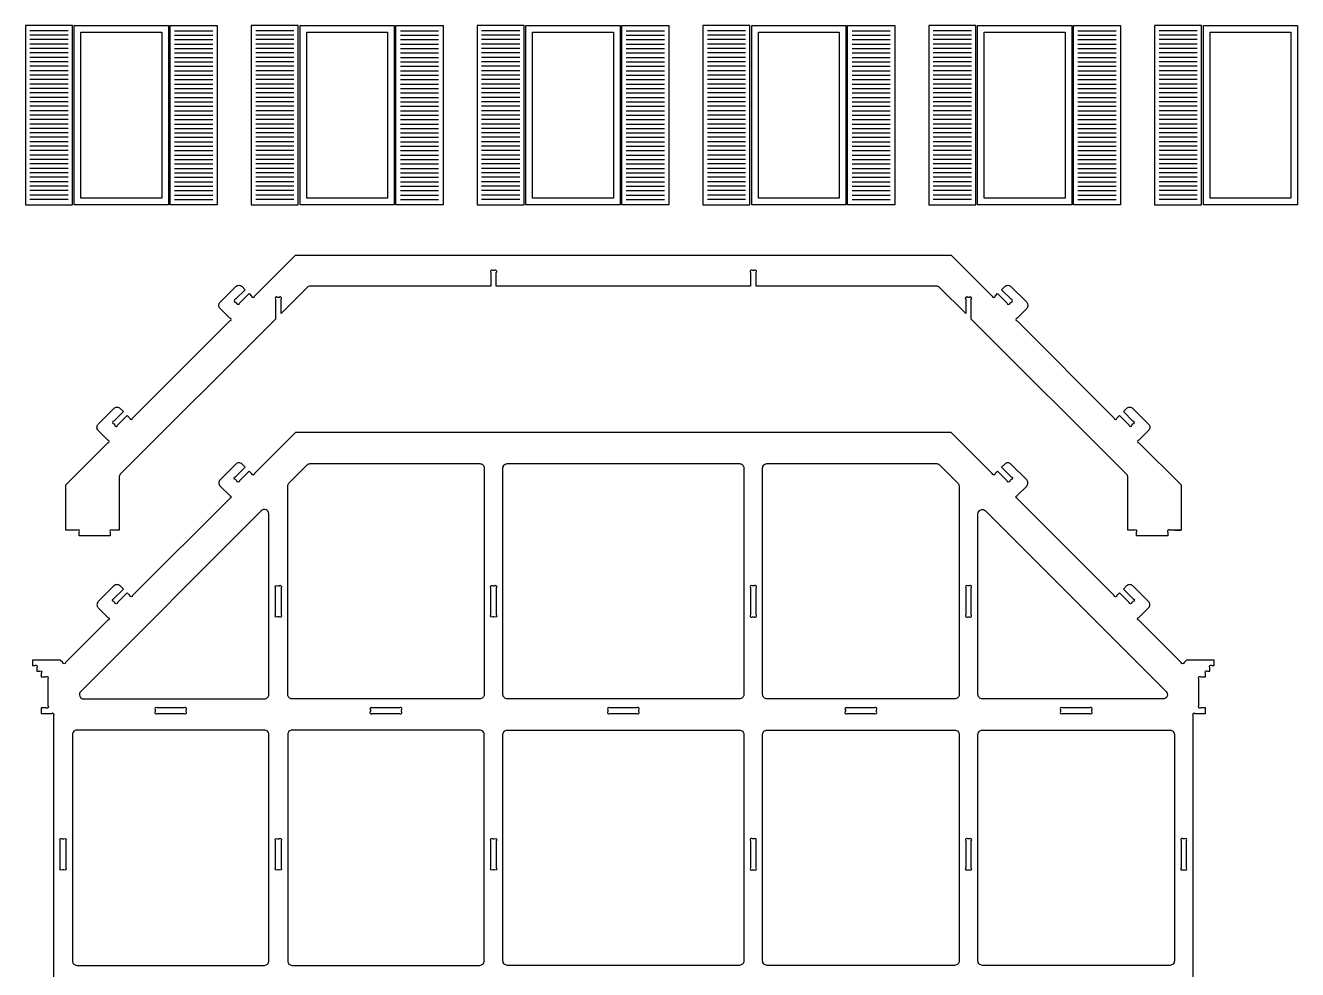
# Model space of a CAD drawing. Extents: x 4982 to 16003, y -2148 to 3908.
# Drawn here: x 10460 to 13211, y 1780 to 3822 of the extents above; entities that cross this region are included whole.
import ezdxf

# ---------------------------------------------------------------- set-up
doc = ezdxf.new("R2010")
doc.units = 0
doc.header["$MEASUREMENT"] = 0
doc.layers.add('LAYER_1', color=18, linetype='CONTINUOUS')

msp = doc.modelspace()

# ---------------------------------------------------------------- linework, layer by layer
at = {"layer": 'LAYER_1'}
for points in [[(10561.6, 3821.8), (10459.9, 3821.8), (10459.9, 3434), (10561.6, 3434)], [(10769, 3821.8), (10769, 3434), (10565.5, 3434), (10565.5, 3821.8)], [(10579.9, 3807.4), (10754.6, 3807.4), (10754.6, 3448.4), (10579.9, 3448.4)], [(10772.8, 3821.8), (10874.6, 3821.8), (10874.6, 3434), (10772.8, 3434)], [(11050, 3821.8), (10948.3, 3821.8), (10948.3, 3434), (11050, 3434)], [(11257.4, 3821.8), (11257.4, 3434), (11053.9, 3434), (11053.9, 3821.8)], [(11068.3, 3807.4), (11243, 3807.4), (11243, 3448.4), (11068.3, 3448.4)], [(11261.2, 3821.8), (11363, 3821.8), (11363, 3434), (11261.2, 3434)], [(11538.4, 3821.8), (11436.7, 3821.8), (11436.7, 3434), (11538.4, 3434)], [(11745.8, 3821.8), (11745.8, 3434), (11542.3, 3434), (11542.3, 3821.8)], [(11556.7, 3807.4), (11731.4, 3807.4), (11731.4, 3448.4), (11556.7, 3448.4)], [(11749.6, 3821.8), (11851.4, 3821.8), (11851.4, 3434), (11749.6, 3434)], [(12026.8, 3821.8), (11925.1, 3821.8), (11925.1, 3434), (12026.8, 3434)], [(12234.2, 3821.8), (12234.2, 3434), (12030.7, 3434), (12030.7, 3821.8)], [(12045.1, 3807.4), (12219.8, 3807.4), (12219.8, 3448.4), (12045.1, 3448.4)], [(12238, 3821.8), (12339.8, 3821.8), (12339.8, 3434), (12238, 3434)], [(12515.2, 3821.8), (12413.5, 3821.8), (12413.5, 3434), (12515.2, 3434)], [(12722.6, 3821.8), (12722.6, 3434), (12519.1, 3434), (12519.1, 3821.8)], [(12533.5, 3807.4), (12708.2, 3807.4), (12708.2, 3448.4), (12533.5, 3448.4)], [(12726.4, 3821.8), (12828.2, 3821.8), (12828.2, 3434), (12726.4, 3434)], [(13003.6, 3821.8), (12901.9, 3821.8), (12901.9, 3434), (13003.6, 3434)], [(13211, 3821.8), (13211, 3434), (13007.5, 3434), (13007.5, 3821.8)], [(13021.9, 3807.4), (13196.6, 3807.4), (13196.6, 3448.4), (13021.9, 3448.4)]]:
    msp.add_lwpolyline(points, close=True, dxfattribs=at)
for points in [[(10552, 3810.3), (10469.5, 3810.3)], [(10552, 3800.7), (10469.5, 3800.7)], [(10782.4, 3810.3), (10865, 3810.3)], [(10782.4, 3800.7), (10865, 3800.7)], [(11040.4, 3810.3), (10957.9, 3810.3)], [(11040.4, 3800.7), (10957.9, 3800.7)], [(11270.8, 3810.3), (11353.4, 3810.3)], [(11270.8, 3800.7), (11353.4, 3800.7)], [(11528.8, 3810.3), (11446.3, 3810.3)], [(11528.8, 3800.7), (11446.3, 3800.7)], [(11759.2, 3810.3), (11841.8, 3810.3)], [(11759.2, 3800.7), (11841.8, 3800.7)], [(12017.2, 3810.3), (11934.7, 3810.3)], [(12017.2, 3800.7), (11934.7, 3800.7)], [(12247.6, 3810.3), (12330.2, 3810.3)], [(12247.6, 3800.7), (12330.2, 3800.7)], [(12505.6, 3810.3), (12423.1, 3810.3)], [(12505.6, 3800.7), (12423.1, 3800.7)], [(12736, 3810.3), (12818.6, 3810.3)], [(12736, 3800.7), (12818.6, 3800.7)], [(12994, 3810.3), (12911.5, 3810.3)], [(12994, 3800.7), (12911.5, 3800.7)], [(10552, 3791.1), (10469.5, 3791.1)], [(10552, 3781.5), (10469.5, 3781.5)], [(10552, 3771.9), (10469.5, 3771.9)], [(10782.4, 3791.1), (10865, 3791.1)], [(10782.4, 3781.5), (10865, 3781.5)], [(10782.4, 3771.9), (10865, 3771.9)], [(11040.4, 3791.1), (10957.9, 3791.1)], [(11040.4, 3781.5), (10957.9, 3781.5)], [(11040.4, 3771.9), (10957.9, 3771.9)], [(11270.8, 3791.1), (11353.4, 3791.1)], [(11270.8, 3781.5), (11353.4, 3781.5)], [(11270.8, 3771.9), (11353.4, 3771.9)], [(11528.8, 3791.1), (11446.3, 3791.1)], [(11528.8, 3781.5), (11446.3, 3781.5)], [(11528.8, 3771.9), (11446.3, 3771.9)], [(11759.2, 3791.1), (11841.8, 3791.1)], [(11759.2, 3781.5), (11841.8, 3781.5)], [(11759.2, 3771.9), (11841.8, 3771.9)], [(12017.2, 3791.1), (11934.7, 3791.1)], [(12017.2, 3781.5), (11934.7, 3781.5)], [(12017.2, 3771.9), (11934.7, 3771.9)], [(12247.6, 3791.1), (12330.2, 3791.1)], [(12247.6, 3781.5), (12330.2, 3781.5)], [(12247.6, 3771.9), (12330.2, 3771.9)], [(12505.6, 3791.1), (12423.1, 3791.1)], [(12505.6, 3781.5), (12423.1, 3781.5)], [(12505.6, 3771.9), (12423.1, 3771.9)], [(12736, 3791.1), (12818.6, 3791.1)], [(12736, 3781.5), (12818.6, 3781.5)], [(12736, 3771.9), (12818.6, 3771.9)], [(12994, 3791.1), (12911.5, 3791.1)], [(12994, 3781.5), (12911.5, 3781.5)], [(12994, 3771.9), (12911.5, 3771.9)], [(10552, 3762.3), (10469.5, 3762.3)], [(10552, 3752.7), (10469.5, 3752.7)], [(10552, 3743.1), (10469.5, 3743.1)], [(10782.4, 3762.3), (10865, 3762.3)], [(10782.4, 3752.7), (10865, 3752.7)], [(10782.4, 3743.1), (10865, 3743.1)], [(11040.4, 3762.3), (10957.9, 3762.3)], [(11040.4, 3752.7), (10957.9, 3752.7)], [(11040.4, 3743.1), (10957.9, 3743.1)], [(11270.8, 3762.3), (11353.4, 3762.3)], [(11270.8, 3752.7), (11353.4, 3752.7)], [(11270.8, 3743.1), (11353.4, 3743.1)], [(11528.8, 3762.3), (11446.3, 3762.3)], [(11528.8, 3752.7), (11446.3, 3752.7)], [(11528.8, 3743.1), (11446.3, 3743.1)], [(11759.2, 3762.3), (11841.8, 3762.3)], [(11759.2, 3752.7), (11841.8, 3752.7)], [(11759.2, 3743.1), (11841.8, 3743.1)], [(12017.2, 3762.3), (11934.7, 3762.3)], [(12017.2, 3752.7), (11934.7, 3752.7)], [(12017.2, 3743.1), (11934.7, 3743.1)], [(12247.6, 3762.3), (12330.2, 3762.3)], [(12247.6, 3752.7), (12330.2, 3752.7)], [(12247.6, 3743.1), (12330.2, 3743.1)], [(12505.6, 3762.3), (12423.1, 3762.3)], [(12505.6, 3752.7), (12423.1, 3752.7)], [(12505.6, 3743.1), (12423.1, 3743.1)], [(12736, 3762.3), (12818.6, 3762.3)], [(12736, 3752.7), (12818.6, 3752.7)], [(12736, 3743.1), (12818.6, 3743.1)], [(12994, 3762.3), (12911.5, 3762.3)], [(12994, 3752.7), (12911.5, 3752.7)], [(12994, 3743.1), (12911.5, 3743.1)], [(10552, 3733.5), (10469.5, 3733.5)], [(10552, 3723.9), (10469.5, 3723.9)], [(10552, 3714.3), (10469.5, 3714.3)], [(10782.4, 3733.5), (10865, 3733.5)], [(10782.4, 3723.9), (10865, 3723.9)], [(10782.4, 3714.3), (10865, 3714.3)], [(11040.4, 3733.5), (10957.9, 3733.5)], [(11040.4, 3723.9), (10957.9, 3723.9)], [(11040.4, 3714.3), (10957.9, 3714.3)], [(11270.8, 3733.5), (11353.4, 3733.5)], [(11270.8, 3723.9), (11353.4, 3723.9)], [(11270.8, 3714.3), (11353.4, 3714.3)], [(11528.8, 3733.5), (11446.3, 3733.5)], [(11528.8, 3723.9), (11446.3, 3723.9)], [(11528.8, 3714.3), (11446.3, 3714.3)], [(11759.2, 3733.5), (11841.8, 3733.5)], [(11759.2, 3723.9), (11841.8, 3723.9)], [(11759.2, 3714.3), (11841.8, 3714.3)], [(12017.2, 3733.5), (11934.7, 3733.5)], [(12017.2, 3723.9), (11934.7, 3723.9)], [(12017.2, 3714.3), (11934.7, 3714.3)], [(12247.6, 3733.5), (12330.2, 3733.5)], [(12247.6, 3723.9), (12330.2, 3723.9)], [(12247.6, 3714.3), (12330.2, 3714.3)], [(12505.6, 3733.5), (12423.1, 3733.5)], [(12505.6, 3723.9), (12423.1, 3723.9)], [(12505.6, 3714.3), (12423.1, 3714.3)], [(12736, 3733.5), (12818.6, 3733.5)], [(12736, 3723.9), (12818.6, 3723.9)], [(12736, 3714.3), (12818.6, 3714.3)], [(12994, 3733.5), (12911.5, 3733.5)], [(12994, 3723.9), (12911.5, 3723.9)], [(12994, 3714.3), (12911.5, 3714.3)], [(10552, 3704.7), (10469.5, 3704.7)], [(10552, 3695.1), (10469.5, 3695.1)], [(10782.4, 3704.7), (10865, 3704.7)], [(10782.4, 3695.1), (10865, 3695.1)], [(11040.4, 3704.7), (10957.9, 3704.7)], [(11040.4, 3695.1), (10957.9, 3695.1)], [(11270.8, 3704.7), (11353.4, 3704.7)], [(11270.8, 3695.1), (11353.4, 3695.1)], [(11528.8, 3704.7), (11446.3, 3704.7)], [(11528.8, 3695.1), (11446.3, 3695.1)], [(11759.2, 3704.7), (11841.8, 3704.7)], [(11759.2, 3695.1), (11841.8, 3695.1)], [(12017.2, 3704.7), (11934.7, 3704.7)], [(12017.2, 3695.1), (11934.7, 3695.1)], [(12247.6, 3704.7), (12330.2, 3704.7)], [(12247.6, 3695.1), (12330.2, 3695.1)], [(12505.6, 3704.7), (12423.1, 3704.7)], [(12505.6, 3695.1), (12423.1, 3695.1)], [(12736, 3704.7), (12818.6, 3704.7)], [(12736, 3695.1), (12818.6, 3695.1)], [(12994, 3704.7), (12911.5, 3704.7)], [(12994, 3695.1), (12911.5, 3695.1)], [(10552, 3685.5), (10469.5, 3685.5)], [(10552, 3675.9), (10469.5, 3675.9)], [(10552, 3666.3), (10469.5, 3666.3)], [(10782.4, 3685.5), (10865, 3685.5)], [(10782.4, 3675.9), (10865, 3675.9)], [(10782.4, 3666.3), (10865, 3666.3)], [(11040.4, 3685.5), (10957.9, 3685.5)], [(11040.4, 3675.9), (10957.9, 3675.9)], [(11040.4, 3666.3), (10957.9, 3666.3)], [(11270.8, 3685.5), (11353.4, 3685.5)], [(11270.8, 3675.9), (11353.4, 3675.9)], [(11270.8, 3666.3), (11353.4, 3666.3)], [(11528.8, 3685.5), (11446.3, 3685.5)], [(11528.8, 3675.9), (11446.3, 3675.9)], [(11528.8, 3666.3), (11446.3, 3666.3)], [(11759.2, 3685.5), (11841.8, 3685.5)], [(11759.2, 3675.9), (11841.8, 3675.9)], [(11759.2, 3666.3), (11841.8, 3666.3)], [(12017.2, 3685.5), (11934.7, 3685.5)], [(12017.2, 3675.9), (11934.7, 3675.9)], [(12017.2, 3666.3), (11934.7, 3666.3)], [(12247.6, 3685.5), (12330.2, 3685.5)], [(12247.6, 3675.9), (12330.2, 3675.9)], [(12247.6, 3666.3), (12330.2, 3666.3)], [(12505.6, 3685.5), (12423.1, 3685.5)], [(12505.6, 3675.9), (12423.1, 3675.9)], [(12505.6, 3666.3), (12423.1, 3666.3)], [(12736, 3685.5), (12818.6, 3685.5)], [(12736, 3675.9), (12818.6, 3675.9)], [(12736, 3666.3), (12818.6, 3666.3)], [(12994, 3685.5), (12911.5, 3685.5)], [(12994, 3675.9), (12911.5, 3675.9)], [(12994, 3666.3), (12911.5, 3666.3)], [(10552, 3656.7), (10469.5, 3656.7)], [(10552, 3647.1), (10469.5, 3647.1)], [(10552, 3637.5), (10469.5, 3637.5)], [(10782.4, 3656.7), (10865, 3656.7)], [(10782.4, 3647.1), (10865, 3647.1)], [(10782.4, 3637.5), (10865, 3637.5)], [(11040.4, 3656.7), (10957.9, 3656.7)], [(11040.4, 3647.1), (10957.9, 3647.1)], [(11040.4, 3637.5), (10957.9, 3637.5)], [(11270.8, 3656.7), (11353.4, 3656.7)], [(11270.8, 3647.1), (11353.4, 3647.1)], [(11270.8, 3637.5), (11353.4, 3637.5)], [(11528.8, 3656.7), (11446.3, 3656.7)], [(11528.8, 3647.1), (11446.3, 3647.1)], [(11528.8, 3637.5), (11446.3, 3637.5)], [(11759.2, 3656.7), (11841.8, 3656.7)], [(11759.2, 3647.1), (11841.8, 3647.1)], [(11759.2, 3637.5), (11841.8, 3637.5)], [(12017.2, 3656.7), (11934.7, 3656.7)], [(12017.2, 3647.1), (11934.7, 3647.1)], [(12017.2, 3637.5), (11934.7, 3637.5)], [(12247.6, 3656.7), (12330.2, 3656.7)], [(12247.6, 3647.1), (12330.2, 3647.1)], [(12247.6, 3637.5), (12330.2, 3637.5)], [(12505.6, 3656.7), (12423.1, 3656.7)], [(12505.6, 3647.1), (12423.1, 3647.1)], [(12505.6, 3637.5), (12423.1, 3637.5)], [(12736, 3656.7), (12818.6, 3656.7)], [(12736, 3647.1), (12818.6, 3647.1)], [(12736, 3637.5), (12818.6, 3637.5)], [(12994, 3656.7), (12911.5, 3656.7)], [(12994, 3647.1), (12911.5, 3647.1)], [(12994, 3637.5), (12911.5, 3637.5)], [(10552, 3627.9), (10469.5, 3627.9)], [(10552, 3618.3), (10469.5, 3618.3)], [(10552, 3608.7), (10469.5, 3608.7)], [(10782.4, 3627.9), (10865, 3627.9)], [(10782.4, 3618.3), (10865, 3618.3)], [(10782.4, 3608.7), (10865, 3608.7)], [(11040.4, 3627.9), (10957.9, 3627.9)], [(11040.4, 3618.3), (10957.9, 3618.3)], [(11040.4, 3608.7), (10957.9, 3608.7)], [(11270.8, 3627.9), (11353.4, 3627.9)], [(11270.8, 3618.3), (11353.4, 3618.3)], [(11270.8, 3608.7), (11353.4, 3608.7)], [(11528.8, 3627.9), (11446.3, 3627.9)], [(11528.8, 3618.3), (11446.3, 3618.3)], [(11528.8, 3608.7), (11446.3, 3608.7)], [(11759.2, 3627.9), (11841.8, 3627.9)], [(11759.2, 3618.3), (11841.8, 3618.3)], [(11759.2, 3608.7), (11841.8, 3608.7)], [(12017.2, 3627.9), (11934.7, 3627.9)], [(12017.2, 3618.3), (11934.7, 3618.3)], [(12017.2, 3608.7), (11934.7, 3608.7)], [(12247.6, 3627.9), (12330.2, 3627.9)], [(12247.6, 3618.3), (12330.2, 3618.3)], [(12247.6, 3608.7), (12330.2, 3608.7)], [(12505.6, 3627.9), (12423.1, 3627.9)], [(12505.6, 3618.3), (12423.1, 3618.3)], [(12505.6, 3608.7), (12423.1, 3608.7)], [(12736, 3627.9), (12818.6, 3627.9)], [(12736, 3618.3), (12818.6, 3618.3)], [(12736, 3608.7), (12818.6, 3608.7)], [(12994, 3627.9), (12911.5, 3627.9)], [(12994, 3618.3), (12911.5, 3618.3)], [(12994, 3608.7), (12911.5, 3608.7)], [(10552, 3599.1), (10469.5, 3599.1)], [(10552, 3589.5), (10469.5, 3589.5)], [(10552, 3579.9), (10469.5, 3579.9)], [(10782.4, 3599.1), (10865, 3599.1)], [(10782.4, 3589.5), (10865, 3589.5)], [(10782.4, 3579.9), (10865, 3579.9)], [(11040.4, 3599.1), (10957.9, 3599.1)], [(11040.4, 3589.5), (10957.9, 3589.5)], [(11040.4, 3579.9), (10957.9, 3579.9)], [(11270.8, 3599.1), (11353.4, 3599.1)], [(11270.8, 3589.5), (11353.4, 3589.5)], [(11270.8, 3579.9), (11353.4, 3579.9)], [(11528.8, 3599.1), (11446.3, 3599.1)], [(11528.8, 3589.5), (11446.3, 3589.5)], [(11528.8, 3579.9), (11446.3, 3579.9)], [(11759.2, 3599.1), (11841.8, 3599.1)], [(11759.2, 3589.5), (11841.8, 3589.5)], [(11759.2, 3579.9), (11841.8, 3579.9)], [(12017.2, 3599.1), (11934.7, 3599.1)], [(12017.2, 3589.5), (11934.7, 3589.5)], [(12017.2, 3579.9), (11934.7, 3579.9)], [(12247.6, 3599.1), (12330.2, 3599.1)], [(12247.6, 3589.5), (12330.2, 3589.5)], [(12247.6, 3579.9), (12330.2, 3579.9)], [(12505.6, 3599.1), (12423.1, 3599.1)], [(12505.6, 3589.5), (12423.1, 3589.5)], [(12505.6, 3579.9), (12423.1, 3579.9)], [(12736, 3599.1), (12818.6, 3599.1)], [(12736, 3589.5), (12818.6, 3589.5)], [(12736, 3579.9), (12818.6, 3579.9)], [(12994, 3599.1), (12911.5, 3599.1)], [(12994, 3589.5), (12911.5, 3589.5)], [(12994, 3579.9), (12911.5, 3579.9)], [(10552, 3570.3), (10469.5, 3570.3)], [(10552, 3560.7), (10469.5, 3560.7)], [(10552, 3551.1), (10469.5, 3551.1)], [(10782.4, 3570.3), (10865, 3570.3)], [(10782.4, 3560.7), (10865, 3560.7)], [(10782.4, 3551.1), (10865, 3551.1)], [(11040.4, 3570.3), (10957.9, 3570.3)], [(11040.4, 3560.7), (10957.9, 3560.7)], [(11040.4, 3551.1), (10957.9, 3551.1)], [(11270.8, 3570.3), (11353.4, 3570.3)], [(11270.8, 3560.7), (11353.4, 3560.7)], [(11270.8, 3551.1), (11353.4, 3551.1)], [(11528.8, 3570.3), (11446.3, 3570.3)], [(11528.8, 3560.7), (11446.3, 3560.7)], [(11528.8, 3551.1), (11446.3, 3551.1)], [(11759.2, 3570.3), (11841.8, 3570.3)], [(11759.2, 3560.7), (11841.8, 3560.7)], [(11759.2, 3551.1), (11841.8, 3551.1)], [(12017.2, 3570.3), (11934.7, 3570.3)], [(12017.2, 3560.7), (11934.7, 3560.7)], [(12017.2, 3551.1), (11934.7, 3551.1)], [(12247.6, 3570.3), (12330.2, 3570.3)], [(12247.6, 3560.7), (12330.2, 3560.7)], [(12247.6, 3551.1), (12330.2, 3551.1)], [(12505.6, 3570.3), (12423.1, 3570.3)], [(12505.6, 3560.7), (12423.1, 3560.7)], [(12505.6, 3551.1), (12423.1, 3551.1)], [(12736, 3570.3), (12818.6, 3570.3)], [(12736, 3560.7), (12818.6, 3560.7)], [(12736, 3551.1), (12818.6, 3551.1)], [(12994, 3570.3), (12911.5, 3570.3)], [(12994, 3560.7), (12911.5, 3560.7)], [(12994, 3551.1), (12911.5, 3551.1)], [(10552, 3541.5), (10469.5, 3541.5)], [(10552, 3531.9), (10469.5, 3531.9)], [(10552, 3522.3), (10469.5, 3522.3)], [(10782.4, 3541.5), (10865, 3541.5)], [(10782.4, 3531.9), (10865, 3531.9)], [(10782.4, 3522.3), (10865, 3522.3)], [(11040.4, 3541.5), (10957.9, 3541.5)], [(11040.4, 3531.9), (10957.9, 3531.9)], [(11040.4, 3522.3), (10957.9, 3522.3)], [(11270.8, 3541.5), (11353.4, 3541.5)], [(11270.8, 3531.9), (11353.4, 3531.9)], [(11270.8, 3522.3), (11353.4, 3522.3)], [(11528.8, 3541.5), (11446.3, 3541.5)], [(11528.8, 3531.9), (11446.3, 3531.9)], [(11528.8, 3522.3), (11446.3, 3522.3)], [(11759.2, 3541.5), (11841.8, 3541.5)], [(11759.2, 3531.9), (11841.8, 3531.9)], [(11759.2, 3522.3), (11841.8, 3522.3)], [(12017.2, 3541.5), (11934.7, 3541.5)], [(12017.2, 3531.9), (11934.7, 3531.9)], [(12017.2, 3522.3), (11934.7, 3522.3)], [(12247.6, 3541.5), (12330.2, 3541.5)], [(12247.6, 3531.9), (12330.2, 3531.9)], [(12247.6, 3522.3), (12330.2, 3522.3)], [(12505.6, 3541.5), (12423.1, 3541.5)], [(12505.6, 3531.9), (12423.1, 3531.9)], [(12505.6, 3522.3), (12423.1, 3522.3)], [(12736, 3541.5), (12818.6, 3541.5)], [(12736, 3531.9), (12818.6, 3531.9)], [(12736, 3522.3), (12818.6, 3522.3)], [(12994, 3541.5), (12911.5, 3541.5)], [(12994, 3531.9), (12911.5, 3531.9)], [(12994, 3522.3), (12911.5, 3522.3)], [(10552, 3512.7), (10469.5, 3512.7)], [(10552, 3503.1), (10469.5, 3503.1)], [(10782.4, 3512.7), (10865, 3512.7)], [(10782.4, 3503.1), (10865, 3503.1)], [(11040.4, 3512.7), (10957.9, 3512.7)], [(11040.4, 3503.1), (10957.9, 3503.1)], [(11270.8, 3512.7), (11353.4, 3512.7)], [(11270.8, 3503.1), (11353.4, 3503.1)], [(11528.8, 3512.7), (11446.3, 3512.7)], [(11528.8, 3503.1), (11446.3, 3503.1)], [(11759.2, 3512.7), (11841.8, 3512.7)], [(11759.2, 3503.1), (11841.8, 3503.1)], [(12017.2, 3512.7), (11934.7, 3512.7)], [(12017.2, 3503.1), (11934.7, 3503.1)], [(12247.6, 3512.7), (12330.2, 3512.7)], [(12247.6, 3503.1), (12330.2, 3503.1)], [(12505.6, 3512.7), (12423.1, 3512.7)], [(12505.6, 3503.1), (12423.1, 3503.1)], [(12736, 3512.7), (12818.6, 3512.7)], [(12736, 3503.1), (12818.6, 3503.1)], [(12994, 3512.7), (12911.5, 3512.7)], [(12994, 3503.1), (12911.5, 3503.1)], [(10552, 3493.5), (10469.5, 3493.5)], [(10552, 3483.9), (10469.5, 3483.9)], [(10552, 3474.3), (10469.5, 3474.3)], [(10782.4, 3493.5), (10865, 3493.5)], [(10782.4, 3483.9), (10865, 3483.9)], [(10782.4, 3474.3), (10865, 3474.3)], [(11040.4, 3493.5), (10957.9, 3493.5)], [(11040.4, 3483.9), (10957.9, 3483.9)], [(11040.4, 3474.3), (10957.9, 3474.3)], [(11270.8, 3493.5), (11353.4, 3493.5)], [(11270.8, 3483.9), (11353.4, 3483.9)], [(11270.8, 3474.3), (11353.4, 3474.3)], [(11528.8, 3493.5), (11446.3, 3493.5)], [(11528.8, 3483.9), (11446.3, 3483.9)], [(11528.8, 3474.3), (11446.3, 3474.3)], [(11759.2, 3493.5), (11841.8, 3493.5)], [(11759.2, 3483.9), (11841.8, 3483.9)], [(11759.2, 3474.3), (11841.8, 3474.3)], [(12017.2, 3493.5), (11934.7, 3493.5)], [(12017.2, 3483.9), (11934.7, 3483.9)], [(12017.2, 3474.3), (11934.7, 3474.3)], [(12247.6, 3493.5), (12330.2, 3493.5)], [(12247.6, 3483.9), (12330.2, 3483.9)], [(12247.6, 3474.3), (12330.2, 3474.3)], [(12505.6, 3493.5), (12423.1, 3493.5)], [(12505.6, 3483.9), (12423.1, 3483.9)], [(12505.6, 3474.3), (12423.1, 3474.3)], [(12736, 3493.5), (12818.6, 3493.5)], [(12736, 3483.9), (12818.6, 3483.9)], [(12736, 3474.3), (12818.6, 3474.3)], [(12994, 3493.5), (12911.5, 3493.5)], [(12994, 3483.9), (12911.5, 3483.9)], [(12994, 3474.3), (12911.5, 3474.3)], [(10552, 3464.7), (10469.5, 3464.7)], [(10552, 3455.1), (10469.5, 3455.1)], [(10552, 3445.5), (10469.5, 3445.5)], [(10782.4, 3464.7), (10865, 3464.7)], [(10782.4, 3455.1), (10865, 3455.1)], [(10782.4, 3445.5), (10865, 3445.5)], [(11040.4, 3464.7), (10957.9, 3464.7)], [(11040.4, 3455.1), (10957.9, 3455.1)], [(11040.4, 3445.5), (10957.9, 3445.5)], [(11270.8, 3464.7), (11353.4, 3464.7)], [(11270.8, 3455.1), (11353.4, 3455.1)], [(11270.8, 3445.5), (11353.4, 3445.5)], [(11528.8, 3464.7), (11446.3, 3464.7)], [(11528.8, 3455.1), (11446.3, 3455.1)], [(11528.8, 3445.5), (11446.3, 3445.5)], [(11759.2, 3464.7), (11841.8, 3464.7)], [(11759.2, 3455.1), (11841.8, 3455.1)], [(11759.2, 3445.5), (11841.8, 3445.5)], [(12017.2, 3464.7), (11934.7, 3464.7)], [(12017.2, 3455.1), (11934.7, 3455.1)], [(12017.2, 3445.5), (11934.7, 3445.5)], [(12247.6, 3464.7), (12330.2, 3464.7)], [(12247.6, 3455.1), (12330.2, 3455.1)], [(12247.6, 3445.5), (12330.2, 3445.5)], [(12505.6, 3464.7), (12423.1, 3464.7)], [(12505.6, 3455.1), (12423.1, 3455.1)], [(12505.6, 3445.5), (12423.1, 3445.5)], [(12736, 3464.7), (12818.6, 3464.7)], [(12736, 3455.1), (12818.6, 3455.1)], [(12736, 3445.5), (12818.6, 3445.5)], [(12994, 3464.7), (12911.5, 3464.7)], [(12994, 3455.1), (12911.5, 3455.1)], [(12994, 3445.5), (12911.5, 3445.5)], [(12556.9, 2852.7), (12562.4, 2858.2)], [(12945.8, 2730.1), (12959, 2730.1)]]:
    msp.add_lwpolyline(points, dxfattribs=at)
for points in [[(10547, 2828.3), (10638.1, 2919.4, 1), (10638.1, 2925.4), (10617.3, 2946.1, -0.414214), (10617.3, 2959.7), (10651.2, 2993.6, -0.414214), (10664.8, 2993.6), (10671.6, 2986.8), (10650.9, 2966.1, 1), (10650.9, 2960.1), (10653.3, 2957.6, 1), (10659.3, 2957.6), (10680.1, 2978.4), (10685.6, 2972.9, 1), (10691.6, 2972.9), (10901.6, 3182.9, 1), (10901.6, 3188.9), (10880.8, 3209.6, -0.414214), (10880.8, 3223.2), (10914.8, 3257.2, -0.414214), (10928.3, 3257.2), (10935.1, 3250.4), (10914.4, 3229.6, 1), (10914.4, 3223.6), (10916.8, 3221.1, 1), (10922.8, 3221.1), (10943.6, 3241.9), (10949.1, 3236.4, 1), (10955.1, 3236.4), (11044, 3325.3), (12462, 3325.3), (12550.9, 3236.4, 1), (12556.9, 3236.4), (12562.4, 3241.9), (12583.1, 3221.1, 1), (12589.1, 3221.1), (12591.6, 3223.6, 1), (12591.6, 3229.6), (12570.8, 3250.4), (12577.6, 3257.2, -0.414214), (12591.2, 3257.2), (12625.2, 3223.2, -0.414214), (12625.2, 3209.6), (12604.4, 3188.9, 1), (12604.4, 3182.9), (12814.4, 2972.9, 1), (12820.4, 2972.9), (12825.9, 2978.4), (12846.6, 2957.6, 1), (12852.6, 2957.6), (12855.1, 2960.1, 1), (12855.1, 2966.1), (12834.4, 2986.8), (12841.1, 2993.6, -0.414214), (12854.7, 2993.6), (12888.7, 2959.7, -0.414214), (12888.7, 2946.1), (12867.9, 2925.4, 1), (12867.9, 2919.4), (12959, 2828.3), (12959, 2730.1), (12934.4, 2730.1, 1), (12930.2, 2725.8), (12930.2, 2718.1), (12863, 2718.1), (12863, 2725.8, 1), (12858.7, 2730.1), (12843.8, 2730.1), (12843.8, 2844.5, 0.198912), (12841, 2851.3), (12505.4, 3186.8), (12505.4, 3229.6, 1), (12501.1, 3233.9), (12497.6, 3233.9, 1), (12493.4, 3229.6), (12493.4, 3198.8), (12437, 3255.2, 0.198912), (12430.2, 3258.1), (12039.8, 3258.1), (12039.8, 3287.4, 1), (12035.5, 3291.7), (12032, 3291.7, 1), (12027.8, 3287.4), (12027.8, 3258.1), (11478.2, 3258.1), (11478.2, 3287.4, 1), (11473.9, 3291.7), (11470.4, 3291.7, 1), (11466.2, 3287.4), (11466.2, 3258.1), (11075.8, 3258.1, 0.198912), (11069, 3255.2), (11012.6, 3198.8), (11012.6, 3229.6, 1), (11008.3, 3233.9), (11004.8, 3233.9, 1), (11000.6, 3229.6), (11000.6, 3186.8), (10665, 2851.3, 0.198912), (10662.2, 2844.5), (10662.2, 2730.1), (10647.2, 2730.1, 1), (10643, 2725.8), (10643, 2718.1), (10575.8, 2718.1), (10575.8, 2725.8, 1), (10571.5, 2730.1), (10547, 2730.1)], [(11027, 2375.1), (11027, 2825.6, -0.198912), (11029.8, 2832.3), (11069, 2871.5, -0.198912), (11075.8, 2874.3), (11442.2, 2874.3, -0.414214), (11451.8, 2864.7), (11451.8, 2375.1, -0.414214), (11442.2, 2365.5), (11036.6, 2365.5, -0.414214)], [(12003.8, 2365.5), (11502.2, 2365.5, -0.414214), (11492.6, 2375.1), (11492.6, 2864.7, -0.414214), (11502.2, 2874.3), (12003.8, 2874.3, -0.414214), (12013.4, 2864.7), (12013.4, 2375.1, -0.414214)], [(12063.8, 2874.3), (12430.2, 2874.3, -0.198912), (12437, 2871.5), (12476.2, 2832.3, -0.198912), (12479, 2825.6), (12479, 2375.1, -0.414214), (12469.4, 2365.5), (12063.8, 2365.5, -0.414214), (12054.2, 2375.1), (12054.2, 2864.7, -0.414214)], [(10976.6, 2365.5, 0.414214), (10986.2, 2375.1), (10986.2, 2765.6, 0.668179), (10969.8, 2772.3), (10579.4, 2381.9, 0.668179), (10586.2, 2365.5)], [(12529.4, 2365.5, -0.414214), (12519.8, 2375.1), (12519.8, 2765.6, -0.668179), (12536.2, 2772.3), (12926.6, 2381.9, -0.668179), (12919.8, 2365.5)], [(11012.6, 2606.1), (11012.6, 2547.4, -1), (11008.3, 2543.1), (11004.8, 2543.1, -1), (11000.6, 2547.4), (11000.6, 2606.1, -1), (11004.8, 2610.3), (11008.3, 2610.3, -1)], [(11478.2, 2606.1), (11478.2, 2547.4, -1), (11473.9, 2543.1), (11470.4, 2543.1, -1), (11466.2, 2547.4), (11466.2, 2606.1, -1), (11470.4, 2610.3), (11473.9, 2610.3, -1)], [(12027.8, 2606.1), (12027.8, 2547.4, 1), (12032, 2543.1), (12035.5, 2543.1, 1), (12039.8, 2547.4), (12039.8, 2606.1, 1), (12035.5, 2610.3), (12032, 2610.3, 1)], [(12493.4, 2606.1), (12493.4, 2547.4, 1), (12497.6, 2543.1), (12501.1, 2543.1, 1), (12505.4, 2547.4), (12505.4, 2606.1, 1), (12501.1, 2610.3), (12497.6, 2610.3, 1)], [(10744.4, 2334.3), (10803.1, 2334.3, 1), (10807.4, 2338.6), (10807.4, 2342.1, 1), (10803.1, 2346.3), (10744.4, 2346.3, 1), (10740.2, 2342.1), (10740.2, 2338.6, 1)], [(11210, 2334.3), (11268.7, 2334.3, 1), (11273, 2338.6), (11273, 2342.1, 1), (11268.7, 2346.3), (11210, 2346.3, 1), (11205.8, 2342.1), (11205.8, 2338.6, 1)], [(11723.6, 2334.3), (11782.3, 2334.3, 1), (11786.6, 2338.6), (11786.6, 2342.1, 1), (11782.3, 2346.3), (11723.6, 2346.3, 1), (11719.4, 2342.1), (11719.4, 2338.6, 1)], [(12237.2, 2334.3), (12295.9, 2334.3, 1), (12300.2, 2338.6), (12300.2, 2342.1, 1), (12295.9, 2346.3), (12237.2, 2346.3, 1), (12233, 2342.1), (12233, 2338.6, 1)], [(12702.8, 2334.3), (12761.5, 2334.3, 1), (12765.8, 2338.6), (12765.8, 2342.1, 1), (12761.5, 2346.3), (12702.8, 2346.3, 1), (12698.6, 2342.1), (12698.6, 2338.6, 1)], [(10561.4, 1799.1, 0.414214), (10571, 1789.5), (10976.6, 1789.5, 0.414214), (10986.2, 1799.1), (10986.2, 2288.7, 0.414214), (10976.6, 2298.3), (10571, 2298.3, 0.414214), (10561.4, 2288.7)], [(11036.6, 2298.3, 0.414214), (11027, 2288.7), (11027, 1799.1, 0.414214), (11036.6, 1789.5), (11442.2, 1789.5, 0.414214), (11451.8, 1799.1), (11451.8, 2288.7, 0.414214), (11442.2, 2298.3)], [(12003.8, 2298.3, -0.414214), (12013.4, 2288.7), (12013.4, 1799.1, -0.414214), (12003.8, 1789.5), (11502.2, 1789.5, -0.414214), (11492.6, 1799.1), (11492.6, 2288.7, -0.414214), (11502.2, 2298.3)], [(12469.4, 2298.3, -0.414214), (12479, 2288.7), (12479, 1799.1, -0.414214), (12469.4, 1789.5), (12063.8, 1789.5, -0.414214), (12054.2, 1799.1), (12054.2, 2288.7, -0.414214), (12063.8, 2298.3)], [(12529.4, 2298.3), (12935, 2298.3, -0.414214), (12944.6, 2288.7), (12944.6, 1799.1, -0.414214), (12935, 1789.5), (12529.4, 1789.5, -0.414214), (12519.8, 1799.1), (12519.8, 2288.7, -0.414214)], [(10547, 2058.9), (10547, 2000.2, -1), (10542.7, 1995.9), (10539.2, 1995.9, -1), (10535, 2000.2), (10535, 2058.9, -1), (10539.2, 2063.1), (10542.7, 2063.1, -1)], [(11012.6, 2058.9), (11012.6, 2000.2, -1), (11008.3, 1995.9), (11004.8, 1995.9, -1), (11000.6, 2000.2), (11000.6, 2058.9, -1), (11004.8, 2063.1), (11008.3, 2063.1, -1)], [(11478.2, 2058.9), (11478.2, 2000.2, -1), (11473.9, 1995.9), (11470.4, 1995.9, -1), (11466.2, 2000.2), (11466.2, 2058.9, -1), (11470.4, 2063.1), (11473.9, 2063.1, -1)], [(12027.8, 2058.9), (12027.8, 2000.2, 1), (12032, 1995.9), (12035.5, 1995.9, 1), (12039.8, 2000.2), (12039.8, 2058.9, 1), (12035.5, 2063.1), (12032, 2063.1, 1)], [(12493.4, 2058.9), (12493.4, 2000.2, 1), (12497.6, 1995.9), (12501.1, 1995.9, 1), (12505.4, 2000.2), (12505.4, 2058.9, 1), (12501.1, 2063.1), (12497.6, 2063.1, 1)], [(12959, 2058.9), (12959, 2000.2, 1), (12963.2, 1995.9), (12966.7, 1995.9, 1), (12971, 2000.2), (12971, 2058.9, 1), (12966.7, 2063.1), (12963.2, 2063.1, 1)]]:
    msp.add_lwpolyline(points, format="xyb", close=True, dxfattribs=at)
msp.add_lwpolyline([(12985.4, 1194.3), (12985.4, 2330.1, -1), (12989.6, 2334.3), (13011.8, 2334.3), (13011.8, 2346.3), (13001.6, 2346.3, -1), (12997.4, 2350.6), (12997.4, 2409.3, -1), (13001.6, 2413.5), (13011.8, 2413.5), (13011.8, 2421.3, -1), (13016, 2425.5), (13021.4, 2425.5), (13021.4, 2433.3, -1), (13025.6, 2437.5), (13031, 2437.5), (13031, 2449.5), (12971, 2449.5), (12965.5, 2444.1, -1), (12959.5, 2444.1), (12867.9, 2535.6, -1), (12867.9, 2541.6), (12888.7, 2562.4, 0.414214), (12888.7, 2576), (12854.7, 2609.9, 0.414214), (12841.1, 2609.9), (12834.4, 2603.1), (12855.1, 2582.4, -1), (12855.1, 2576.4), (12852.6, 2573.9, -1), (12846.6, 2573.9), (12825.9, 2594.6), (12820.4, 2589.2, -1), (12814.4, 2589.2), (12604.4, 2799.2, -1), (12604.4, 2805.2), (12625.2, 2825.9, 0.414214), (12625.2, 2839.5), (12591.2, 2873.4, 0.414214), (12577.6, 2873.4), (12570.8, 2866.6), (12591.6, 2845.9, -1), (12591.6, 2839.9), (12589.1, 2837.4, -1), (12583.1, 2837.4), (12562.4, 2858.2), (12556.9, 2852.7, -1), (12550.9, 2852.7), (12462, 2941.5), (11044, 2941.5), (10955.1, 2852.7, -1), (10949.1, 2852.7), (10943.6, 2858.2), (10922.8, 2837.4, -1), (10916.8, 2837.4), (10914.4, 2839.9, -1), (10914.4, 2845.9), (10935.1, 2866.6), (10928.3, 2873.4, 0.414214), (10914.8, 2873.4), (10880.8, 2839.5, 0.414214), (10880.8, 2825.9), (10901.6, 2805.2, -1), (10901.6, 2799.2), (10691.6, 2589.2, -1), (10685.6, 2589.2), (10680.1, 2594.6), (10659.3, 2573.9, -1), (10653.3, 2573.9), (10650.9, 2576.4, -1), (10650.9, 2582.4), (10671.6, 2603.1), (10664.8, 2609.9, 0.414214), (10651.2, 2609.9), (10617.3, 2576, 0.414214), (10617.3, 2562.4), (10638.1, 2541.6, -1), (10638.1, 2535.6), (10546.5, 2444.1, -1), (10540.5, 2444.1), (10535, 2449.5), (10475, 2449.5), (10475, 2437.5), (10480.3, 2437.5, -1), (10484.6, 2433.3), (10484.6, 2425.5), (10489.9, 2425.5, -1), (10494.2, 2421.3), (10494.2, 2413.5), (10504.3, 2413.5, -1), (10508.6, 2409.3), (10508.6, 2350.6, -1), (10504.3, 2346.3), (10494.2, 2346.3), (10494.2, 2334.3), (10516.3, 2334.3, -1), (10520.6, 2330.1), (10520.6, 1194.3)], format="xyb", dxfattribs=at)

doc.saveas('drawing.dxf')
